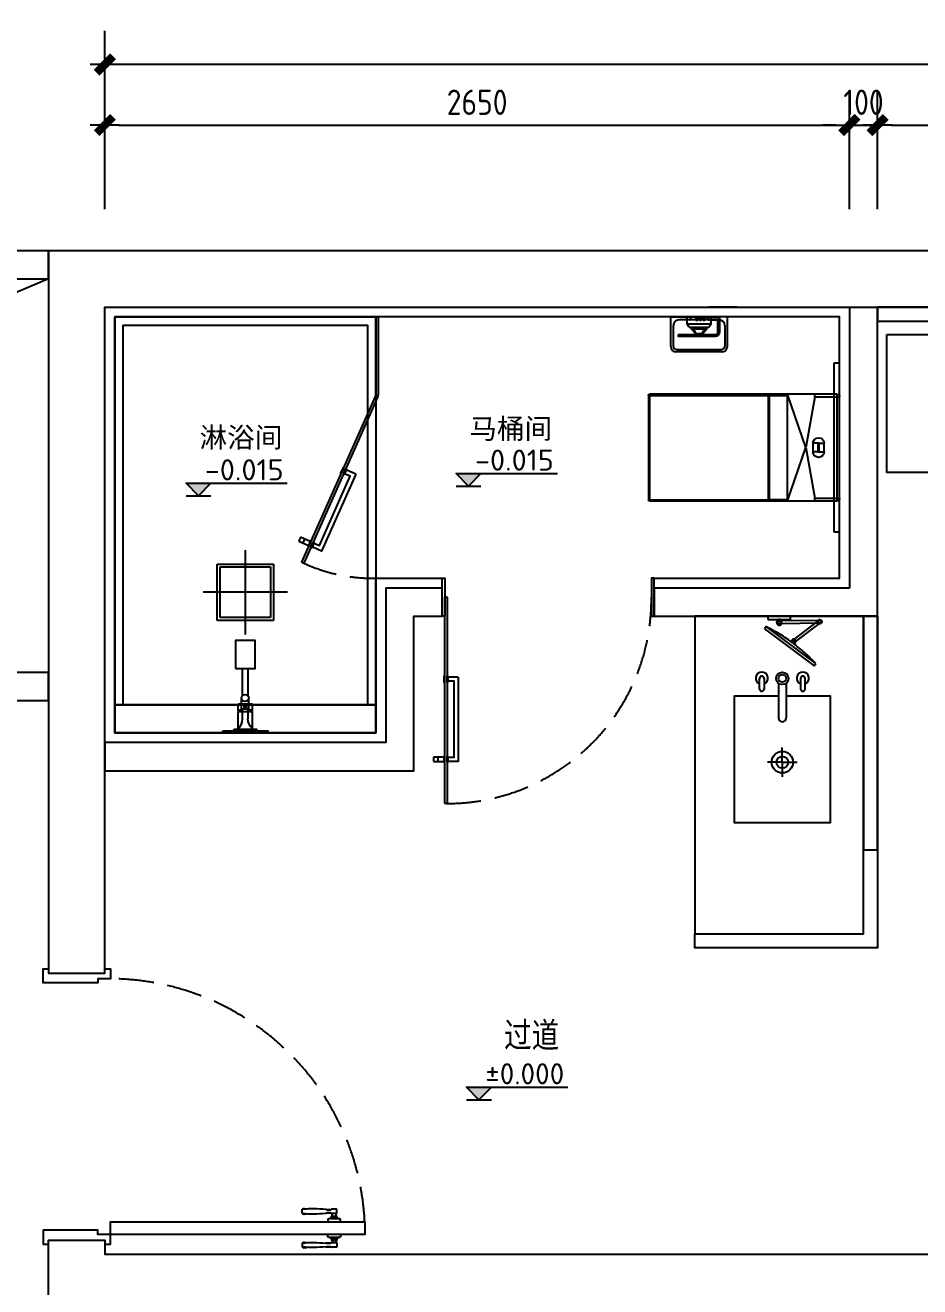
# Model space of a CAD drawing. Header units: inches. Extents: x 193953 to 255442, y -114891 to -62384.
# Drawn here: x 227837 to 231020, y -72586 to -68097 of the extents above; entities that cross this region are included whole.
import ezdxf
from ezdxf.enums import TextEntityAlignment as Align

# ---------------------------------------------------------------- set-up
doc = ezdxf.new("R2010")
doc.units = ezdxf.units.IN
doc.header["$LTSCALE"] = 500
doc.header["$MEASUREMENT"] = 0
for name, pattern in [('DASH', [0.35, 0.25, -0.1]), ('家具平面底图$0$DOM-虚线', [0.35, 0.25, -0.1]), ('家具平面底图$0$DOM-门开启线', [0.666666, 0.333333, -0.111111, 0.111111, -0.111111])]:
    doc.linetypes.add(name, pattern=pattern)
for name, color, linetype in [('0-索引文字', 50, 'Continuous'), ('F-洁具-DOM', 1, 'Continuous'), ('G-装饰造型轮廓线、电气提示线', 3, 'Continuous'), ('L-立面、剖面图、大样图-细线', 134, 'Continuous'), ('P-平面门', 2, 'Continuous')]:
    doc.layers.add(name, color=color, linetype=linetype)
doc.styles.add('DOM-romans.shx', font='dim.shx')
doc.styles.add('st', font='', dxfattribs={"width": 0.7})
doc.styles.get('st').set_extended_font_data('SimSun')
doc.dimstyles.new('DOM_DIM_1 80', dxfattribs={"dimscale": 60, "dimtxt": 1.5, "dimasz": 0.8, "dimexe": 2, "dimexo": 1.5, "dimgap": 0.6, "dimtad": 1, "dimdec": 0, "dimrnd": 5, "dimzin": 12, "dimdsep": 46, "dimtxsty": 'DOM-romans.shx', "dimblk": 'DOM_Dimension_Tick', "dimcen": 0.125, "dimclrd": 44, "dimclre": 44, "dimclrt": 50, "dimadec": 0, "dimazin": 0, "dimtfac": 1, "dimtdec": 0, "dimtix": 1, "dimtmove": 2, "dimatfit": 3, "dimldrblk": 'DOM_Leader_Arrow', "dimfxl": 0, "dimtvp": 1, "dimtolj": 1, "dimtzin": 0, "dimarcsym": 0})

# ---------------------------------------------------------------- blocks, each defined once
blk = doc.blocks.new('家具平面底图$0$A$C3001446E')
at = {"color": 8, "linetype": '家具平面底图$0$DOM-门开启线', "ltscale": 100}
for p, q in [((-500, 150), (-500, -150)), ((-350, 0), (-650, 0))]:
    blk.add_line(p, q, dxfattribs=at)
at = {"color": 250}
for p, q in [((-131.9, 9.6), (-229.4, 9.6)), ((-85.6, 12.4), (-124.2, 12.4)), ((-85.6, -13.1), (-85.6, 12.4)), ((-85.6, -9.7), (-85.6, 9)), ((-85.6, 9), (-49.5, 9)), ((-131.9, -10.4), (-229.4, -10.4)), ((-85.6, -13.1), (-124.2, -13.1)), ((0, -25), (-5.9, -25))]:
    blk.add_line(p, q, dxfattribs=at)
for p, q in [((-102.2, 25, 0), (-102.2, -25, 0)), ((-77.2, 25, 0), (-102.2, 25, 0)), ((-74.7, 20.8, 0), (-79.9, 20.8, 0)), ((-77.2, 25, 0), (-77.2, 20.8, 0)), ((-13, 25, 0), (-74.7, 25, 0)), ((-77.2, -25, 0), (-102.2, -25, 0)), ((-74.7, -20.8, 0), (-79.9, -20.8, 0)), ((-77.2, -20.8, 0), (-77.2, -25, 0)), ((-13, -25, 0), (-74.7, -25, 0))]:
    blk.add_line(p, q)
at = {"color": 8}
blk.add_line((-74.7, 25, 0), (-74.7, -25, 0), dxfattribs=at)
at = {"linetype": '家具平面底图$0$DOM-虚线', "ltscale": 100}
blk.add_lwpolyline([(-600, -100), (-600, 100), (-400, 100), (-400, -100)], close=True, dxfattribs=at)
at = {"color": 8, "linetype": '家具平面底图$0$DOM-虚线', "ltscale": 100}
blk.add_lwpolyline([(-590, -90), (-590, 90), (-410, 90), (-410, -90)], close=True, dxfattribs=at)
for points in [[(-6.5, -80), (-6.5, 80), (0, 80), (0, -80)], [(-13, -40), (-13, 40), (-6.5, 40), (-6.5, -40)]]:
    blk.add_lwpolyline(points, close=True)
at = {"color": 250}
for points in [[(-229.4, -35.4), (-229.4, 34.6), (-328.7, 34.6), (-328.7, -35.4)], [(0, -25), (-9.8, -25), (-9.8, 25), (0, 25)]]:
    blk.add_lwpolyline(points, close=True, dxfattribs=at)
for points in [[(-9.8, 25), (-14.6, 25, -0.211273), (-49.5, 9, -0.201002)], [(-9.8, -25), (-14.6, -25, 0.210081), (-49.1, -9.7), (-85.6, -9.7)]]:
    blk.add_lwpolyline(points, format="xyb", dxfattribs=at)
blk.add_circle((-124, -0.4), 12.7, dxfattribs=at)
at = {"color": 8}
blk.add_circle((-93.8, 0), 4.17, dxfattribs=at)
blk.add_arc((-43.8, 0, 0), 41.7, 143.1301, 216.8699, dxfattribs=at)
blk = doc.blocks.new('家具平面底图$0$A$C591D7FFC')
at = {"linetype": '家具平面底图$0$DOM-虚线', "ltscale": 150}
blk.add_lwpolyline([(300, -20), (-300, -20), (-300, 0), (300, 0)], close=True, dxfattribs=at)
blk = doc.blocks.new('家具平面底图$0$A$C619B377B')
at = {"linetype": 'Continuous'}
for p, q in [((-180, 0), (180, 0)), ((-190, -185.2), (-190, -10)), ((190, -10), (190, -185.2)), ((-189.5, -186.2), (-190, -185.2)), ((-189.5, -676), (-189.5, -186.1)), ((-184.5, -185.2), (184.5, -185.2)), ((189.5, -186.2), (190, -185.2)), ((189.5, -186.1), (189.5, -676)), ((189.5, -254), (-189.5, -254)), ((185.5, -680), (-185.5, -680))]:
    blk.add_line(p, q, dxfattribs=at)
at = {"color": 8, "linetype": 'Continuous'}
for p, q in [((-180, -88.3), (-180, 0)), ((180, -88.3), (180, 0)), ((190, -10), (-190, -10)), ((0, -120), (-180, -88.3)), ((-15, -55), (15, -55)), ((-15, -73), (-15, -55)), ((-15, -73), (15, -73)), ((15, -77), (-15, -77)), ((-15, -77), (-15, -95)), ((180, -88.3), (0, -120)), ((15, -73), (15, -55)), ((15, -77), (15, -95)), ((-190, -185.2), (0, -120)), ((15, -95), (-15, -95)), ((0, -120), (190, -185.2)), ((-184.5, -250), (-184.5, -185.2)), ((184.5, -185.2), (184.5, -250)), ((-185.5, -250), (185.5, -250)), ((-185.5, -680), (-185.5, -250)), ((185.5, -680), (185.5, -250)), ((-189.5, -285), (-190, -285)), ((-190, -675), (-190, -285)), ((190, -285), (189.5, -285)), ((190, -285), (190, -675)), ((-190, -675), (-189.5, -675)), ((-189.5, -676), (189.5, -676)), ((-188.7, -679.1), (-188.4, -678.8)), ((188.4, -678.8), (188.7, -679.1)), ((189.9, -675), (190, -675))]:
    blk.add_line(p, q, dxfattribs=at)
at = {"linetype": 'Continuous'}
for centre, radius, start, end in [((-180, -10), 10, 90, 180), ((-185.5, -676), 4, 180, 270), ((185.5, -676), 4, 270, 0)]:
    blk.add_arc(centre, radius, start, end, dxfattribs=at)
at = {"color": 8, "linetype": 'Continuous'}
for centre, radius, start, end in [((180, -10), 10, 0, 90), ((-15, -75), 20, 90, 270), ((-15, -75), 2, 90, 270), ((15, -75), 20, 270, 90), ((15, -75), 2, 270, 90), ((-185.5, -254), 4, 90, 180), ((185.5, -254), 4, 0, 90), ((-185, -285), 5, 155.1791, 180), ((185, -285), 5, 0, 24.7583), ((-185, -675), 5, 180, 217.3553), ((-175, -674.8), 14.5, 191.2565, 193.3174), ((-175.6, -674.9), 13.9, 193.3081, 196.9705), ((-186.9, -676.4), 3.26, 232.0237, 236.5582), ((-183.6, -663.5), 16.5, 252.0625, 255.3707), ((-183.5, -662.9), 17.1, 255.3597, 256.5632), ((183.5, -662.9), 17.1, 283.4368, 284.6403), ((183.6, -663.5), 16.5, 284.6293, 287.9375), ((186.9, -676.4), 3.26, 303.4418, 307.9763), ((175.6, -674.9), 13.9, 343.0295, 346.6919), ((185, -675), 5, 322.6233, 0), ((175, -674.8), 14.5, 346.6826, 348.7435)]:
    blk.add_arc(centre, radius, start, end, dxfattribs=at)
at = {"color": 8, "linetype": 'Continuous', "extrusion": (0, 0, -1)}
for centre, major_axis, start_param, end_param in [((-180, -90.9), (9.99, -1.89), 3.092725, 4.663521), ((180, -90.9), (9.99, 1.89), -1.521928, 0.048868)]:
    blk.add_ellipse(centre, major_axis=major_axis, ratio=0.25825, start_param=start_param, end_param=end_param, dxfattribs=at)
at = {"linetype": 'Continuous', "extrusion": (0, 0, -1)}
for centre, start_param, end_param in [((-184.5, -186.1), 3.145147, 4.712389), ((184.5, -186.1), 4.712389, 6.279631)]:
    blk.add_ellipse(centre, major_axis=(5, 0), ratio=0.176327, start_param=start_param, end_param=end_param, dxfattribs=at)
at = {"layer": 'F-洁具-DOM'}
blk.add_blockref('家具平面底图$0$A$C591D7FFC', (0, 0), dxfattribs=at)
blk = doc.blocks.new('家具平面底图$0$dfsggag')
at = {"color": 8, "linetype": '家具平面底图$0$DOM-虚线', "ltscale": 80}
for p, q in [((-27, 43.6), (-12.7, 59.3)), ((-11.1, 59.3), (-20.4, 42.7)), ((-12.7, 59.3), (12.7, 59.3)), ((11.1, 59.3), (20.4, 42.7)), ((27, 43.6), (12.7, 59.3)), ((-34.9, 36.8), (-42.9, 25.1)), ((-42.9, 25.1), (-42.9, 0)), ((-42.9, 25.1), (42.9, 25.1)), ((-42.9, 0), (42.9, 0)), ((-34.9, 36.8), (34.9, 36.8)), ((-27, 43.6), (-20.4, 42.7)), ((-27, 43.6), (-27, 36.8)), ((-20.4, 42.7), (20.4, 42.7)), ((-20.4, 42.7), (-20.4, 36.8)), ((27, 43.6), (20.4, 42.7)), ((20.4, 42.7), (20.4, 36.8)), ((27, 43.6), (27, 36.8)), ((34.9, 36.8), (42.9, 25.1)), ((42.9, 25.1), (42.9, 0))]:
    blk.add_line(p, q, dxfattribs=at)
for points in [[(-11.3, 11.2), (-4.7, 11.2), (-4.7, 5.1), (-11.3, 5.1)], [(1.2, 11.2), (7.8, 11.2), (7.8, 5.1), (1.2, 5.1)], [(13.6, 11.2), (20.2, 11.2), (20.2, 5.1), (13.6, 5.1)]]:
    blk.add_lwpolyline(points, close=True, dxfattribs=at)
blk = doc.blocks.new('家具平面底图$0$A$C08F94FB0')
at = {"linetype": 'Continuous'}
for p, q in [((-100.5, 0), (-30.5, 0)), ((-100.5, -105), (-100.5, 0)), ((-30.5, 0), (-30.5, -7)), ((100.5, 0), (30.5, 0)), ((100.5, -105), (100.5, 0)), ((-0.5, -125), (-80.5, -125)), ((80.5, -125), (-0.5, -125))]:
    blk.add_line(p, q, dxfattribs=at)
at = {"color": 8, "linetype": 'Continuous'}
for p, q in [((-30.5, 0), (30.5, 0)), ((-91.5, -105), (-91.5, -31)), ((-0.5, -11), (-71.5, -11)), ((34.5, -11), (-36.3, -11)), ((30.5, 0), (30.5, -7)), ((34.5, -11), (71.5, -11)), ((91.5, -31), (91.5, -105)), ((-80.5, -116), (-0.5, -116)), ((-0.5, -116), (80.5, -116))]:
    blk.add_line(p, q, dxfattribs=at)
at = {"color": 8}
for p, q in [((-72.1, -116), (-72.1, -125)), ((73.5, -116), (73.5, -125))]:
    blk.add_line(p, q, dxfattribs=at)
at = {"color": 8, "linetype": 'Continuous'}
for centre, radius, start, end in [((-71.5, -31), 20, 90, 180), ((34.5, -7), 4, 180, 270), ((71.5, -31), 20, 0, 90), ((-80.5, -105), 11, 180, 270), ((80.5, -105), 11, 270, 0)]:
    blk.add_arc(centre, radius, start, end, dxfattribs=at)
at = {"linetype": 'Continuous'}
for centre, radius, start, end in [((-34.5, -7), 4, 270, 0), ((-80.5, -105), 20, 180, 270), ((80.5, -105), 20, 270, 0)]:
    blk.add_arc(centre, radius, start, end, dxfattribs=at)
blk = doc.blocks.new('家具平面底图$0$A$C2B4824DF')
for p, q in [((63.5, -57), (63.5, 72.7)), ((69.2, 73), (63.8, 73)), ((69.5, -57), (69.5, 72.7)), ((0, -13.5), (0, -72.5)), ((9.5, -13), (0.5, -13)), ((10, -73), (10, -13.5)), ((0.5, -73), (9.5, -73)), ((53.5, -67), (10, -67)), ((10, -73), (53.5, -73))]:
    blk.add_line(p, q)
at = {"color": 250}
for p, q in [((69.5, 69), (63.5, 69)), ((69.5, 66.2), (63.5, 66.2)), ((69.5, 62.1), (63.5, 62.1)), ((63.8, -57), (63.8, 73)), ((63.8, 65.9), (69.2, 65.9)), ((69.2, 64.9), (63.8, 64.9)), ((69.2, -57), (69.2, 73)), ((10, -13.5), (0, -13.5)), ((0.5, -73), (0.5, -13)), ((9.5, -73), (9.5, -13)), ((10, -72.5), (0, -72.5)), ((53.5, -67.3), (10, -67.3)), ((10, -72.7), (53.5, -72.7)), ((53.5, -67.3), (53.5, -67)), ((53.5, -72.7), (53.5, -73)), ((69.5, -47.1), (63.5, -47.1)), ((69.5, -51.2), (63.5, -51.2)), ((63.8, -57), (63.5, -57)), ((69.2, -49.9), (63.8, -49.9)), ((69.2, -50.9), (63.8, -50.9)), ((69.2, -57), (69.5, -57))]:
    blk.add_line(p, q, dxfattribs=at)
for centre, radius, start, end in [((63.8, 72.7), 0.3, 90, 180), ((69.2, 72.7), 0.3, 0, 90), ((0.5, -13.5), 0.5, 90, 180), ((9.5, -13.5), 0.5, 0, 90), ((0.5, -72.5), 0.5, 180, 270), ((9.5, -72.5), 0.5, 270, 342.3099), ((53.5, -57), 16, 270, 0), ((53.5, -57), 10, 270, 0)]:
    blk.add_arc(centre, radius, start, end)
for radius in [15.7, 10.3]:
    blk.add_arc((53.5, -57), radius, 270, 0, dxfattribs=at)
for points, start_tangent, end_tangent in [([(63.5, 66.2), (63.5, 66.1), (63.6, 66), (63.7, 65.9), (63.8, 65.9)], (0, -1), (1, 0)), ([(63.5, 65.2), (63.5, 65.1), (63.6, 65), (63.7, 64.9), (63.8, 64.9)], (0, -1), (1, 0)), ([(69.2, 65.9), (69.3, 65.9), (69.4, 66), (69.5, 66.1), (69.5, 66.2)], (1, 0), (0, 1)), ([(69.5, 65.2), (69.5, 65.1), (69.4, 65), (69.3, 64.9), (69.2, 64.9)], (0, -1), (-1, 0)), ([(63.5, -50.2), (63.5, -50.1), (63.6, -50), (63.7, -49.9), (63.8, -49.9)], (0, 1), (1, 0)), ([(63.8, -50.9), (63.7, -50.9), (63.6, -51), (63.5, -51.1), (63.5, -51.2)], (-1, 0), (0, -1)), ([(69.5, -50.2), (69.5, -50.1), (69.4, -50), (69.3, -49.9), (69.2, -49.9)], (0, 1), (-1, 0)), ([(69.5, -51.2), (69.5, -51.1), (69.4, -51), (69.3, -50.9), (69.2, -50.9)], (0, 1), (-1, 0))]:
    blk.add_spline(points, degree=3, dxfattribs=dict(at, start_tangent=start_tangent, end_tangent=end_tangent))
blk = doc.blocks.new('A$Ce1599806')
at = {"layer": 'F-洁具-DOM', "xscale": -1, "rotation": 180}
blk.add_blockref('家具平面底图$0$A$C08F94FB0', (0, 0), dxfattribs=at)
at = {"layer": 'F-洁具-DOM', "rotation": 90}
blk.add_blockref('家具平面底图$0$A$C2B4824DF', (0, 0), dxfattribs=at)
at = {"layer": 'F-洁具-DOM'}
blk.add_blockref('家具平面底图$0$dfsggag', (0, 0), dxfattribs=at)
blk = doc.blocks.new('A$C358C41F5')
at = {"color": 8, "linetype": 'DASH', "ltscale": 200}
for p, q in [((-90.5, -41.6), (-84.4, -46.1)), ((-24.9, -138), (-26.8, -9.4)), ((-14.9, -137.6), (-16.8, -9.3)), ((-99.4, -53.7), (-93.4, -58.2)), ((-93, -55.2), (-27.3, -142.1)), ((-85, -49.2), (-19.5, -136))]:
    blk.add_line(p, q, dxfattribs=at)
for points in [[(-168.6, -129.9), (-37.3, 46.5), (-45.3, 52.5), (-176.6, -124)], [(-12, -40), (0, -40), (0, 40), (-12, 40)]]:
    blk.add_lwpolyline(points, close=True, dxfattribs=at)
for centre, radius in [((-22, -0.7), 5), ((-89, -52.2), 4), ((-19.7, -143.8), 7.85), ((-19.7, -143.8), 5)]:
    blk.add_circle(centre, radius, dxfattribs=at)
for centre, radius, start, end in [((-579.8, 312.6), 604.1, 312.896, 333.7833), ((-22, -0.7), 10, 300.8723, 240.8723), ((-21.8, -13.6), 6.6, 41.6275, 140.117), ((-89, -52.2), 5, 37.0519, 217.0519), ((-88.9, -52.1), 7.5, 233.3397, 53.3397)]:
    blk.add_arc(centre, radius, start, end, dxfattribs=at)
blk = doc.blocks.new('A$C9fdc28cc')
at = {"layer": 'F-洁具-DOM'}
blk.add_blockref('A$C358C41F5', (0, 0), dxfattribs=at)
blk = doc.blocks.new('ftfhtg')
at = {"layer": 'L-立面、剖面图、大样图-细线', "color": 8}
for p, q in [((-1050024.2, -439780.5), (-1050024.2, -439789.8)), ((-1049974.2, -439789.8), (-1049974.2, -439780.5)), ((-1050021.4, -439792.6), (-1050015.3, -439792.6)), ((-1050015.3, -439792.6), (-1049983.1, -439792.6)), ((-1050013.1, -439795.3), (-1050013.1, -439794.8)), ((-1049986.7, -439796.7), (-1050011.7, -439796.7)), ((-1050010.3, -439796.7), (-1050010.3, -439803.4)), ((-1050010.3, -439813.7), (-1049988.1, -439813.7)), ((-1050010.3, -439813.7), (-1050010.3, -439830.5)), ((-1050010.3, -439830.5), (-1049988.1, -439830.5)), ((-1049988.4, -439803.6), (-1050010, -439803.6)), ((-1049988.1, -439796.7), (-1049988.1, -439803.4)), ((-1049985.3, -439794.8), (-1049985.3, -439795.3)), ((-1049983.1, -439792.6), (-1049977, -439792.6)), ((-1049872.3, -439813.7), (-1049872.3, -439830.5)), ((-1049872.3, -439813.7), (-1049872.3, -439830.5))]:
    blk.add_line(p, q, dxfattribs=at)
for points in [[(-1050009.7, -439803.6, -0.311671), (-1050006.9, -439806), (-1050006.9, -439813.7)], [(-1049988.3, -439803.6, 0.34884), (-1049991.5, -439806), (-1049991.5, -439813.7)], [(-1049875.3, -439813.6, 0.28759), (-1049880.9, -439811.1, -0.060586), (-1049890.3, -439812.1, 0.212877), (-1049891.2, -439812.9)], [(-1049875.3, -439830.7, -0.28759), (-1049880.9, -439833.2, 0.060586), (-1049890.3, -439832.2, -0.212877), (-1049891.2, -439831.3)]]:
    blk.add_lwpolyline(points, format="xyb", dxfattribs=at)
for centre, radius, start, end in [((-1050021.4, -439789.8), 2.78, 180, 270), ((-1049977, -439789.8), 2.78, 270, 0), ((-1050015.3, -439794.8), 2.22, 0, 90), ((-1050011.7, -439795.3), 1.39, 180, 270), ((-1050010, -439803.4), 0.278, 180, 270), ((-1049988.4, -439803.4), 0.278, 270, 0), ((-1049976.5, -439792), 24.6, 241.9616, 293.8225), ((-1049938.9, -440716.4), 903.9, 93.1128, 93.1201), ((-1049976.5, -439852.2), 24.6, 66.1775, 118.0384), ((-1049974.8, -439740), 74.9, 259.8433, 276.2556), ((-1049974.8, -439904.2), 74.9, 83.7444, 100.1567), ((-1049986.7, -439795.3), 1.39, 270, 0), ((-1049983.1, -439794.8), 2.22, 90, 180), ((-1049913.7, -440502.8), 690.3, 86.5611, 94.3932), ((-1049913.7, -439141.4), 690.3, 265.6068, 273.4389)]:
    blk.add_arc(centre, radius, start, end, dxfattribs=at)
blk = doc.blocks.new('A$Cf4202bee')
at = {"layer": 'G-装饰造型轮廓线、电气提示线', "color": 1, "ltscale": 20}
for points in [[(-15, -200), (-15, -220), (20, -220), (20, -175), (35, -175), (35, 20), (-15, 20), (-15, 0), (0, 0), (0, -200)], [(965, -200), (965, -220), (930, -220), (930, -175), (915, -175), (915, 20), (965, 20), (965, 0), (950, 0), (950, -200)]]:
    blk.add_lwpolyline(points, close=True, dxfattribs=at)
at = {"layer": 'P-平面门', "color": 1, "ltscale": 3}
blk.add_lwpolyline([(65, -1125), (20, -1125), (20, -220), (65, -220)], close=True, dxfattribs=at)
at = {"layer": 'P-平面门', "color": 8, "linetype": 'DASH'}
blk.add_arc((17.9, -214.1), 912.1, 272.9592, 359.63, dxfattribs=at)
at = {"layer": 'P-平面门', "extrusion": (0, 0, -1), "yscale": 0.9000000000232831}
for p, xscale, zscale, rotation in [((-395822.5, 943983.1), 0.9000000000232831, -0.9000000000014552, 90), ((395737.5, 943983.1), -0.9000000000232831, -0.9000000000232831, 270)]:
    blk.add_blockref('ftfhtg', p, dxfattribs=dict(at, xscale=xscale, zscale=zscale, rotation=rotation))
blk = doc.blocks.new('DOM_Dimension_Tick')
at = {"color": 0, "linetype": 'ByBlock'}
for p, q in [((-1.091, 0), (0, 0)), ((0, 0), (1.091, 0))]:
    blk.add_line(p, q, dxfattribs=at)
at = {"color": 0, "linetype": 'Continuous', "const_width": 0.608}
blk.add_lwpolyline([(-0.61, -0.61), (0.61, 0.61)], dxfattribs=at)
blk = doc.blocks.new('*D417')
at = {"color": 44, "lineweight": -2, "transparency": 16777216}
for p, q in [((228119.9, -72810), (228119.9, -73230)), ((229219.9, -72810), (229219.9, -73230)), ((228167.9, -73110), (229171.9, -73110))]:
    blk.add_line(p, q, dxfattribs=at)
at = {"layer": 'Defpoints', "color": 0, "transparency": 16777216}
for p in [(229219.9, -70750.1), (228119.9, -72470.1), (229219.9, -73110)]:
    blk.add_point(p, dxfattribs=at)
at = {"color": 44, "lineweight": -2, "transparency": 16777216, "xscale": 48, "yscale": 48, "zscale": 48, "rotation": 180}
blk.add_blockref('DOM_Dimension_Tick', (228119.9, -73110), dxfattribs=at)
at = {"color": 44, "lineweight": -2, "transparency": 16777216, "xscale": 48, "yscale": 48, "zscale": 48}
blk.add_blockref('DOM_Dimension_Tick', (229219.9, -73110), dxfattribs=at)
at = {"color": 50, "transparency": 16777216, "insert": (228669.9, -73029), "char_height": 90, "attachment_point": 5, "style": 'DOM-romans.shx'}
blk.add_mtext('\\A1;1100', dxfattribs=at)
blk = doc.blocks.new('DOM_Leader_Arrow')
at = {"color": 0, "linetype": 'ByBlock'}
blk.add_line((0, 0), (-1.5, 0), dxfattribs=at)
for points in [[(-1.288, 1.003), (-0.895, 1.278), (-0.36, 0), (0, 0)], [(-1.288, -1.003), (-0.895, -1.278), (-0.36, 0), (0, 0)]]:
    blk.add_solid(points, dxfattribs=at)
blk = doc.blocks.new('*D418')
at = {"color": 44, "lineweight": -2, "transparency": 16777216}
for p, q in [((229219.9, -72810), (229219.9, -73230)), ((230869.9, -72810), (230869.9, -73230)), ((229267.9, -73110), (230821.9, -73110))]:
    blk.add_line(p, q, dxfattribs=at)
at = {"layer": 'Defpoints', "color": 0, "transparency": 16777216}
for p in [(230869.9, -70200.1), (229219.9, -70750.1), (230869.9, -73110)]:
    blk.add_point(p, dxfattribs=at)
at = {"color": 44, "lineweight": -2, "transparency": 16777216, "xscale": 48, "yscale": 48, "zscale": 48, "rotation": 180}
blk.add_blockref('DOM_Dimension_Tick', (229219.9, -73110), dxfattribs=at)
at = {"color": 44, "lineweight": -2, "transparency": 16777216, "xscale": 48, "yscale": 48, "zscale": 48}
blk.add_blockref('DOM_Dimension_Tick', (230869.9, -73110), dxfattribs=at)
at = {"color": 50, "transparency": 16777216, "insert": (230044.9, -73029), "char_height": 90, "attachment_point": 5, "style": 'DOM-romans.shx'}
blk.add_mtext('\\A1;1650', dxfattribs=at)
blk = doc.blocks.new('*D419')
at = {"color": 44, "lineweight": -2, "transparency": 16777216}
for p, q in [((230869.9, -72810), (230869.9, -73230)), ((235569.9, -72810), (235569.9, -73230)), ((230917.9, -73110), (235521.9, -73110))]:
    blk.add_line(p, q, dxfattribs=at)
at = {"layer": 'Defpoints', "color": 0, "transparency": 16777216}
for p in [(230869.9, -70200.1), (235569.9, -72470.1), (235569.9, -73110)]:
    blk.add_point(p, dxfattribs=at)
at = {"color": 44, "lineweight": -2, "transparency": 16777216, "xscale": 48, "yscale": 48, "zscale": 48, "rotation": 180}
blk.add_blockref('DOM_Dimension_Tick', (230869.9, -73110), dxfattribs=at)
at = {"color": 44, "lineweight": -2, "transparency": 16777216, "xscale": 48, "yscale": 48, "zscale": 48}
blk.add_blockref('DOM_Dimension_Tick', (235569.9, -73110), dxfattribs=at)
at = {"color": 50, "transparency": 16777216, "insert": (233219.9, -73029), "char_height": 90, "attachment_point": 5, "style": 'DOM-romans.shx'}
blk.add_mtext('\\A1;4700', dxfattribs=at)
blk = doc.blocks.new('*D421')
at = {"color": 44, "lineweight": -2, "transparency": 16777216}
for p, q in [((226873, -72372.1), (226873, -72324.1)), ((227173, -72420.1), (226753, -72420.1)), ((226873, -72470.1), (226873, -72420.1)), ((227173, -72470.1), (226753, -72470.1)), ((226873, -72518.1), (226873, -72566.1))]:
    blk.add_line(p, q, dxfattribs=at)
at = {"layer": 'Defpoints', "color": 0, "transparency": 16777216}
for p in [(226873, -72420.1), (228078, -72420.1), (228119.9, -72470.1)]:
    blk.add_point(p, dxfattribs=at)
at = {"color": 44, "lineweight": -2, "transparency": 16777216, "xscale": 48, "yscale": 48, "zscale": 48}
for p, rotation in [((226873, -72420.1), 270), ((226873, -72470.1), 90)]:
    blk.add_blockref('DOM_Dimension_Tick', p, dxfattribs=dict(at, rotation=rotation))
at = {"color": 50, "transparency": 16777216, "insert": (226792, -72445.1), "char_height": 90, "attachment_point": 5, "rotation": 90, "style": 'DOM-romans.shx'}
blk.add_mtext('\\A1;50', dxfattribs=at)
blk = doc.blocks.new('*D422')
at = {"color": 44, "lineweight": -2, "transparency": 16777216}
for p, q in [((227173, -71485), (226753, -71485)), ((226873, -72372.1), (226873, -71533)), ((227173, -72420.1), (226753, -72420.1))]:
    blk.add_line(p, q, dxfattribs=at)
at = {"layer": 'Defpoints', "color": 0, "transparency": 16777216}
for p in [(226873, -71485), (228012, -71485), (228078, -72420.1)]:
    blk.add_point(p, dxfattribs=at)
at = {"color": 44, "lineweight": -2, "transparency": 16777216, "xscale": 48, "yscale": 48, "zscale": 48}
for p, rotation in [((226873, -71485), 90), ((226873, -72420.1), 270)]:
    blk.add_blockref('DOM_Dimension_Tick', p, dxfattribs=dict(at, rotation=rotation))
at = {"color": 50, "transparency": 16777216, "insert": (226792, -71952.6), "char_height": 90, "attachment_point": 5, "rotation": 90, "style": 'DOM-romans.shx'}
blk.add_mtext('\\A1;935', dxfattribs=at)
blk = doc.blocks.new('*D423')
at = {"color": 44, "lineweight": -2, "transparency": 16777216}
for p, q in [((227173, -70750.1), (226753, -70750.1)), ((226873, -71437), (226873, -70798.1)), ((227173, -71485), (226753, -71485))]:
    blk.add_line(p, q, dxfattribs=at)
at = {"layer": 'Defpoints', "color": 0, "transparency": 16777216}
for p in [(226873, -70750.1), (228119.9, -70750.1), (228012, -71485)]:
    blk.add_point(p, dxfattribs=at)
at = {"color": 44, "lineweight": -2, "transparency": 16777216, "xscale": 48, "yscale": 48, "zscale": 48}
for p, rotation in [((226873, -70750.1), 90), ((226873, -71485), 270)]:
    blk.add_blockref('DOM_Dimension_Tick', p, dxfattribs=dict(at, rotation=rotation))
at = {"color": 50, "transparency": 16777216, "insert": (226792, -71117.6), "char_height": 90, "attachment_point": 5, "rotation": 90, "style": 'DOM-romans.shx'}
blk.add_mtext('\\A1;735', dxfattribs=at)
blk = doc.blocks.new('*D424')
at = {"color": 44, "lineweight": -2, "transparency": 16777216}
for p, q in [((227173, -70200.1), (226753, -70200.1)), ((226873, -70702.1), (226873, -70248.1)), ((227173, -70750.1), (226753, -70750.1))]:
    blk.add_line(p, q, dxfattribs=at)
at = {"layer": 'Defpoints', "color": 0, "transparency": 16777216}
for p in [(226873, -70200.1), (229219.9, -70200.1), (228119.9, -70750.1)]:
    blk.add_point(p, dxfattribs=at)
at = {"color": 44, "lineweight": -2, "transparency": 16777216, "xscale": 48, "yscale": 48, "zscale": 48}
for p, rotation in [((226873, -70200.1), 90), ((226873, -70750.1), 270)]:
    blk.add_blockref('DOM_Dimension_Tick', p, dxfattribs=dict(at, rotation=rotation))
at = {"color": 50, "transparency": 16777216, "insert": (226792, -70475.1), "char_height": 90, "attachment_point": 5, "rotation": 90, "style": 'DOM-romans.shx'}
blk.add_mtext('\\A1;550', dxfattribs=at)
blk = doc.blocks.new('*D425')
at = {"color": 44, "lineweight": -2, "transparency": 16777216}
for p, q in [((227173, -69100.1), (226753, -69100.1)), ((226873, -70152.1), (226873, -69148.1)), ((227173, -70200.1), (226753, -70200.1))]:
    blk.add_line(p, q, dxfattribs=at)
at = {"layer": 'Defpoints', "color": 0, "transparency": 16777216}
for p in [(226873, -69100.1), (228119.9, -69100.1), (229219.9, -70200.1)]:
    blk.add_point(p, dxfattribs=at)
at = {"color": 44, "lineweight": -2, "transparency": 16777216, "xscale": 48, "yscale": 48, "zscale": 48}
for p, rotation in [((226873, -69100.1), 90), ((226873, -70200.1), 270)]:
    blk.add_blockref('DOM_Dimension_Tick', p, dxfattribs=dict(at, rotation=rotation))
at = {"color": 50, "transparency": 16777216, "insert": (226792, -69650.1), "char_height": 90, "attachment_point": 5, "rotation": 90, "style": 'DOM-romans.shx'}
blk.add_mtext('\\A1;1100', dxfattribs=at)
blk = doc.blocks.new('*D427')
at = {"color": 44, "lineweight": -2, "transparency": 16777216}
for p, q in [((228119.9, -68752.5), (228119.9, -68332.5)), ((230769.9, -68752.5), (230769.9, -68332.5)), ((228167.9, -68452.5), (230721.9, -68452.5))]:
    blk.add_line(p, q, dxfattribs=at)
at = {"layer": 'Defpoints', "color": 0, "transparency": 16777216}
for p in [(230769.9, -68452.5), (228119.9, -69100.1), (230769.9, -69100.1)]:
    blk.add_point(p, dxfattribs=at)
at = {"color": 44, "lineweight": -2, "transparency": 16777216, "xscale": 48, "yscale": 48, "zscale": 48, "rotation": 180}
blk.add_blockref('DOM_Dimension_Tick', (228119.9, -68452.5), dxfattribs=at)
at = {"color": 44, "lineweight": -2, "transparency": 16777216, "xscale": 48, "yscale": 48, "zscale": 48}
blk.add_blockref('DOM_Dimension_Tick', (230769.9, -68452.5), dxfattribs=at)
at = {"color": 50, "transparency": 16777216, "insert": (229444.9, -68371.5), "char_height": 90, "attachment_point": 5, "style": 'DOM-romans.shx'}
blk.add_mtext('\\A1;2650', dxfattribs=at)
blk = doc.blocks.new('*D428')
at = {"color": 44, "lineweight": -2, "transparency": 16777216}
for p, q in [((230769.9, -68752.5), (230769.9, -68332.5)), ((230869.9, -68752.5), (230869.9, -68332.5)), ((230721.9, -68452.5), (230673.9, -68452.5)), ((230769.9, -68452.5), (230869.9, -68452.5)), ((230917.9, -68452.5), (230965.9, -68452.5))]:
    blk.add_line(p, q, dxfattribs=at)
at = {"layer": 'Defpoints', "color": 0, "transparency": 16777216}
for p in [(230869.9, -68452.5), (230769.9, -69100.1), (230869.9, -69100.1)]:
    blk.add_point(p, dxfattribs=at)
at = {"color": 44, "lineweight": -2, "transparency": 16777216, "xscale": 48, "yscale": 48, "zscale": 48}
blk.add_blockref('DOM_Dimension_Tick', (230769.9, -68452.5), dxfattribs=at)
at = {"color": 44, "lineweight": -2, "transparency": 16777216, "xscale": 48, "yscale": 48, "zscale": 48, "rotation": 180}
blk.add_blockref('DOM_Dimension_Tick', (230869.9, -68452.5), dxfattribs=at)
at = {"color": 50, "transparency": 16777216, "insert": (230819.9, -68371.5), "char_height": 90, "attachment_point": 5, "style": 'DOM-romans.shx'}
blk.add_mtext('\\A1;100', dxfattribs=at)
blk = doc.blocks.new('*D429')
at = {"color": 44, "lineweight": -2, "transparency": 16777216}
for p, q in [((230869.9, -68752.5), (230869.9, -68332.5)), ((235569.9, -68752.5), (235569.9, -68332.5)), ((230917.9, -68452.5), (235521.9, -68452.5))]:
    blk.add_line(p, q, dxfattribs=at)
at = {"layer": 'Defpoints', "color": 0, "transparency": 16777216}
for p in [(235569.9, -68452.5), (230869.9, -69100.1), (235569.9, -69100.1)]:
    blk.add_point(p, dxfattribs=at)
at = {"color": 44, "lineweight": -2, "transparency": 16777216, "xscale": 48, "yscale": 48, "zscale": 48, "rotation": 180}
blk.add_blockref('DOM_Dimension_Tick', (230869.9, -68452.5), dxfattribs=at)
at = {"color": 44, "lineweight": -2, "transparency": 16777216, "xscale": 48, "yscale": 48, "zscale": 48}
blk.add_blockref('DOM_Dimension_Tick', (235569.9, -68452.5), dxfattribs=at)
at = {"color": 50, "transparency": 16777216, "insert": (233219.9, -68371.5), "char_height": 90, "attachment_point": 5, "style": 'DOM-romans.shx'}
blk.add_mtext('\\A1;4700', dxfattribs=at)
blk = doc.blocks.new('*D430')
at = {"color": 44, "lineweight": -2, "transparency": 16777216}
for p, q in [((228119.9, -68537.5), (228119.9, -68117.5)), ((235569.9, -68537.5), (235569.9, -68117.5)), ((235521.9, -68237.5), (228167.9, -68237.5))]:
    blk.add_line(p, q, dxfattribs=at)
at = {"layer": 'Defpoints', "color": 0, "transparency": 16777216}
for p in [(228119.9, -68237.5), (228119.9, -68696), (235569.9, -68696)]:
    blk.add_point(p, dxfattribs=at)
at = {"color": 44, "lineweight": -2, "transparency": 16777216, "xscale": 48, "yscale": 48, "zscale": 48, "rotation": 180}
blk.add_blockref('DOM_Dimension_Tick', (228119.9, -68237.5), dxfattribs=at)
at = {"color": 44, "lineweight": -2, "transparency": 16777216, "xscale": 48, "yscale": 48, "zscale": 48}
blk.add_blockref('DOM_Dimension_Tick', (235569.9, -68237.5), dxfattribs=at)
at = {"color": 50, "transparency": 16777216, "insert": (231844.9, -68156.5), "char_height": 90, "attachment_point": 5, "style": 'DOM-romans.shx'}
blk.add_mtext('\\A1;7450', dxfattribs=at)
blk = doc.blocks.new('DOM-平面标高符号')
blk.add_hatch(color=256).paths.add_polyline_path([(1.47, 1.5), (0, 0), (-1.47, 1.5)])
at = {"color": 150}
for p, q in [((-1.47, 1.5), (10.53, 1.5)), ((-1.47, 0), (1.47, 0))]:
    blk.add_line(p, q, dxfattribs=at)
blk.add_lwpolyline([(1.47, 1.5), (0, 0), (-1.47, 1.5)], close=True, dxfattribs=at)
at = {"style": 'DOM-romans.shx', "width": 0.444477}
blk.add_attdef('ELEV', text='', height=2.5, dxfattribs=at).set_placement((0.75, 1.82), (10.11, 1.82), align=Align.FIT)

msp = doc.modelspace()

# ---------------------------------------------------------------- linework, layer by layer
at = {"color": 4}
for p, q in [((230369.9, -69100.1), (230269.9, -69100.1)), ((230769.9, -69100.1), (230769.9, -70100.1)), ((230869.9, -70200.1), (230869.9, -69100.1)), ((230074.9, -70100.1), (230074.9, -70200.1)), ((230769.9, -70100.1), (230074.9, -70100.1)), ((230074.9, -70200.1), (230869.9, -70200.1))]:
    msp.add_line(p, q, dxfattribs=at)
at = {"color": 8}
for p, q in [((228816.7, -69919.5), (228810.6, -69933.2)), ((228810.6, -69933.2), (228844.4, -69948.2)), ((228850.5, -69934.5), (228816.7, -69919.5)), ((228830.4, -69925.6), (228824.3, -69939.3)), ((230531, -70719.6), (230531, -70667.1)), ((229326.9, -70701.9), (229289.9, -70701.9)), ((229289.9, -70701.9), (229289.9, -70716.9)), ((229289.9, -70716.9), (229326.9, -70716.9)), ((229304.9, -70701.9), (229304.9, -70716.9)), ((230531, -70719.6), (230478.4, -70719.6)), ((230531, -70719.6), (230531, -70772.1)), ((230531, -70719.6), (230583.5, -70719.6))]:
    msp.add_line(p, q, dxfattribs=at)
at = {"color": 2}
for p, q in [((230449.8, -70459.4), (230449.8, -70421.3)), ((230465.9, -70421.3), (230465.9, -70459.4)), ((230596, -70421.3), (230596, -70459.4)), ((230612.1, -70459.4), (230612.1, -70421.3))]:
    msp.add_line(p, q, dxfattribs=at)
at = {"color": 2, "ltscale": 0.5}
for p, q in [((230517.1, -70438.2), (230517.1, -70561.8)), ((230545.1, -70438), (230545.1, -70561.8))]:
    msp.add_line(p, q, dxfattribs=at)
at = {"color": 4}
for points in [[(227919.9, -68900.1), (227319.9, -68900.1), (227319.9, -70500.1), (227919.9, -70500.1), (227919.9, -70400.1), (227419.9, -70400.1), (227419.9, -69000.1), (227919.9, -69000.1)], [(235719.9, -68900.1), (227919.9, -68900.1), (227919.9, -70420.1), (227919.9, -71470.1), (228119.9, -71470.1), (228119.9, -69100.1), (235719.9, -69100.1)], [(228119.9, -70750.1), (229219.9, -70750.1), (229219.9, -70200.1), (229319.9, -70200.1), (229319.9, -70100.1), (229119.9, -70100.1), (229119.9, -70650.1), (228119.9, -70650.1)], [(228119.9, -72420.1), (228119.9, -72470.1), (235719.9, -72470.1), (235719.9, -72670.1), (228119.9, -72670.1), (227919.9, -72670.1), (227919.9, -72420.1)]]:
    msp.add_lwpolyline(points, close=True, dxfattribs=at)
at = {"color": 8}
for points in [[(227919.9, -69000.1), (227521, -69167.9), (227419.9, -70400.1)], [(229013, -69694.9), (228891, -69969), (228857.2, -69953.9)], [(228863.3, -69940.2), (228883.4, -69949.2), (228993.2, -69702.5), (228973.1, -69693.5)], [(228966.4, -69674.1), (228959, -69690.6), (228961.8, -69691.8), (228963, -69689.1)], [(228963, -69689.1), (228969.1, -69675.4), (228970.3, -69672.6), (228967.6, -69671.4), (228966.4, -69674.1)], [(228979.1, -69679.8), (228971.8, -69696.3), (228969.1, -69695.1), (228970.3, -69692.3)], [(228970.3, -69692.3), (228976.4, -69678.6), (228977.6, -69675.9), (228980.4, -69677.1), (228979.1, -69679.8)], [(229013, -69694.9), (228979.1, -69679.8)], [(228847.2, -69949.5), (228853.3, -69935.8), (228854.5, -69933), (228851.8, -69931.8), (228850.5, -69934.5)], [(228850.5, -69934.5), (228843.2, -69951), (228846, -69952.2), (228847.2, -69949.5)], [(228863.3, -69940.2), (228856, -69956.7), (228853.3, -69955.5), (228854.5, -69952.7)], [(228854.5, -69952.7), (228860.6, -69939), (228861.8, -69936.3), (228864.5, -69937.5), (228863.3, -69940.2)], [(229329.9, -70431.9), (229329.9, -70416.9), (229329.9, -70413.9), (229326.9, -70413.9), (229326.9, -70416.9)], [(229326.9, -70416.9), (229326.9, -70434.9), (229329.9, -70434.9), (229329.9, -70431.9)], [(229337.9, -70431.9), (229337.9, -70416.9), (229337.9, -70413.9), (229340.9, -70413.9), (229340.9, -70416.9)], [(229340.9, -70416.9), (229340.9, -70434.9), (229337.9, -70434.9), (229337.9, -70431.9)], [(229377.9, -70416.9), (229377.9, -70716.9), (229340.9, -70716.9)], [(229377.9, -70416.9), (229340.9, -70416.9)], [(229340.9, -70701.9), (229362.9, -70701.9), (229362.9, -70431.9), (229340.9, -70431.9)], [(229329.9, -70716.9), (229329.9, -70701.9), (229329.9, -70698.9), (229326.9, -70698.9), (229326.9, -70701.9)], [(229326.9, -70701.9), (229326.9, -70719.9), (229329.9, -70719.9), (229329.9, -70716.9)], [(229337.9, -70716.9), (229337.9, -70701.9), (229337.9, -70698.9), (229340.9, -70698.9), (229340.9, -70701.9)], [(229340.9, -70701.9), (229340.9, -70719.9), (229337.9, -70719.9), (229337.9, -70716.9)]]:
    msp.add_lwpolyline(points, dxfattribs=at)
at = {"color": 2}
for points in [[(230869.9, -69150.1), (235569.9, -69150.1), (235569.9, -69100.1), (230869.9, -69100.1)], [(230903.5, -69198.4), (231443.5, -69198.4), (231443.5, -69689.4), (230903.5, -69689.4)], [(230869.9, -70200.1), (230869.9, -71380.1), (230219.9, -71380.1), (230219.9, -71330.1), (230819.9, -71330.1), (230819.9, -70200.1)], [(230219.9, -71330.1), (230819.9, -71330.1), (230819.9, -70200.1), (230219.9, -70200.1)], [(230819.9, -71031.9), (230869.9, -71031.9), (230869.9, -70200.1), (230819.9, -70200.1)]]:
    msp.add_lwpolyline(points, close=True, dxfattribs=at)
at = {"color": 3}
msp.add_lwpolyline([(230074.9, -70065.1), (230734.9, -70065.1), (230734.9, -69135.1), (228154.9, -69135.1), (228154.9, -70615.1), (229084.9, -70615.1), (229084.9, -70065.1), (229319.9, -70065.1)], dxfattribs=at)
at = {"color": 8}
for points in [[(229084.9, -70515.1), (228154.9, -70515.1), (228154.9, -69135.1), (229084.9, -69135.1)], [(229054.9, -70515.1), (228184.9, -70515.1), (228184.9, -69165.1), (229054.9, -69165.1)], [(228154.9, -70615.1), (228154.9, -70515.1), (229084.9, -70515.1), (229084.9, -70615.1)]]:
    msp.add_lwpolyline(points, close=True, dxfattribs=at)
at = {"color": 1}
for points in [[(229084.9, -69135.1), (229092.9, -69135.1), (229092.9, -69414.1), (229091.9, -69415.2), (229085.9, -69415.2), (229084.9, -69414.2)], [(229091.4, -69417.6), (229091.9, -69418.9), (228828.6, -70011), (228827.2, -70011.5), (228821.8, -70009), (228821.3, -70007.7), (229084.6, -69415.6), (229085.9, -69415.2)], [(229336.9, -70131.7), (229337.9, -70132.7), (229337.9, -70865.7), (229336.9, -70866.7), (229330.9, -70866.6), (229329.9, -70865.6), (229329.9, -70132.6), (229330.9, -70131.6)]]:
    msp.add_lwpolyline(points, close=True, dxfattribs=at)
at = {"color": 3}
for points in [[(229319.9, -70065.1), (229329.9, -70065.1), (229329.9, -70200.1), (229319.9, -70200.1)], [(230074.9, -70065.1), (230064.9, -70065.1), (230064.9, -70200.1), (230074.9, -70200.1)]]:
    msp.add_lwpolyline(points, close=True, dxfattribs=at)
at = {"color": 2}
msp.add_lwpolyline([(230545.1, -70484.1), (230701.2, -70484.1), (230701.2, -70935.9), (230360.8, -70935.9), (230360.8, -70484.1), (230517.1, -70484.1)], dxfattribs=at)
for radius in [21.9, 14]:
    msp.add_circle((230531, -70421.3), radius, dxfattribs=at)
at = {"color": 8}
for radius in [38.3, 21.2]:
    msp.add_circle((230531, -70719.6), radius, dxfattribs=at)
at = {"color": 2}
for centre, radius, start, end in [((230457.9, -70421.3), 21.9, 291.6329, 248.3671), ((230457.9, -70421.3), 8.06, 0, 180), ((230604, -70421.3), 21.9, 291.6329, 248.3671), ((230604, -70421.3), 8.06, 0, 180), ((230457.9, -70459.4), 8.06, 180, 0), ((230604, -70459.4), 8.06, 180, 0)]:
    msp.add_arc(centre, radius, start, end, dxfattribs=at)
at = {"color": 2, "ltscale": 0.5}
msp.add_arc((230531.1, -70561.8), 14, 180, 0, dxfattribs=at)
at = {"layer": 'P-平面门', "color": 8, "linetype": 'DASH'}
for centre, radius, start, end in [((229074.6, -69468.7), 596.5, 245.2098, 270.9889), ((229338.5, -70140.2), 726.5, 269.6376, 0.5971)]:
    msp.add_arc(centre, radius, start, end, dxfattribs=at)

# ---------------------------------------------------------------- block references
at = {"color": 8, "xscale": -1, "rotation": 180}
msp.add_blockref('A$Ce1599806', (230234.9, -69135.1), dxfattribs=at)
at = {"color": 6, "rotation": 89.99999999999999}
for name, p in [('A$C9fdc28cc', (230519.9, -70200.1)), ('A$Cf4202bee', (227919.9, -72420.1))]:
    msp.add_blockref(name, p, dxfattribs=at)
at = {"layer": '0-索引文字'}
ref = msp.add_blockref('DOM-平面标高符号', (229414.5, -69737), dxfattribs=dict(at, xscale=30, yscale=30, zscale=30))
ref.add_attrib('ELEV', '-0.015', dxfattribs={"layer": '0', "height": 75, "style": 'DOM-romans.shx', "width": 0.802779}).set_placement((229437, -69682.3), (229718, -69682.3), align=Align.FIT)
ref = msp.add_blockref('DOM-平面标高符号', (228452.9, -69771.5), dxfattribs=dict(at, xscale=30, yscale=30, zscale=30))
ref.add_attrib('ELEV', '-0.015', dxfattribs={"layer": '0', "height": 75, "style": 'DOM-romans.shx', "width": 0.802779}).set_placement((228475.4, -69716.8), (228756.4, -69716.8), align=Align.FIT)
ref = msp.add_blockref('DOM-平面标高符号', (229451.4, -71920.5), dxfattribs=dict(at, xscale=30, yscale=30, zscale=30))
ref.add_attrib('ELEV', '%%P0.000', dxfattribs={"layer": '0', "height": 75, "style": 'DOM-romans.shx', "width": 0.715203}).set_placement((229473.8, -71865.8), (229754.8, -71865.8), align=Align.FIT)
at = {"layer": 'F-洁具-DOM', "color": 6, "xscale": -1, "rotation": 270}
msp.add_blockref('家具平面底图$0$A$C619B377B', (230734.9, -69600.1), dxfattribs=at)
at = {"layer": 'F-洁具-DOM', "rotation": 270}
msp.add_blockref('家具平面底图$0$A$C3001446E', (228619.9, -70615.1), dxfattribs=at)

# ---------------------------------------------------------------- texts
at = {"color": 50, "char_height": 72, "attachment_point": 5, "style": 'DOM-romans.shx'}
for s, insert in [('\\A1;{\\fSimSun|b0|i0|c134|p2;淋浴间}', (228604.4, -69568)), ('\\A1;{\\fSimSun|b0|i0|c134|p2;马桶间}', (229564.6, -69536.6))]:
    msp.add_mtext(s, dxfattribs=dict(at, insert=insert))
at = {"layer": '0-索引文字', "style": 'st', "width": 0.8}
msp.add_attdef('过道', text='', height=90, dxfattribs=at).set_placement((229638.8, -71690.4), align=Align.MIDDLE_CENTER)

# ---------------------------------------------------------------- dimensions: what is measured, and where the dimension line sits
at = {"color": 6}
for base, p1, p2, picture, middle in [((228119.9, -68237.5), (235569.9, -68696), (228119.9, -68696), '*D430', (231844.9, -68156.5)), ((230769.9, -68452.5), (228119.9, -69100.1), (230769.9, -69100.1), '*D427', (229444.9, -68371.5)), ((230869.9, -68452.5), (230769.9, -69100.1), (230869.9, -69100.1), '*D428', (230819.9, -68371.5)), ((235569.9, -68452.5), (230869.9, -69100.1), (235569.9, -69100.1), '*D429', (233219.9, -68371.5)), ((230869.9, -73110), (229219.9, -70750.1), (230869.9, -70200.1), '*D418', (230044.9, -73029)), ((235569.9, -73110), (230869.9, -70200.1), (235569.9, -72470.1), '*D419', (233219.9, -73029)), ((229219.9, -73110), (228119.9, -72470.1), (229219.9, -70750.1), '*D417', (228669.9, -73029))]:
    dim = msp.add_linear_dim(base=base, p1=p1, p2=p2, dimstyle='DOM_DIM_1 80', dxfattribs=at)
    dim.commit()
    dim.dimension.update_dxf_attribs({"geometry": picture, "text_midpoint": middle})
for base, p1, p2, picture, middle in [((226873, -69100.1), (229219.9, -70200.1), (228119.9, -69100.1), '*D425', (226792, -69650.1)), ((226873, -70200.1), (228119.9, -70750.1), (229219.9, -70200.1), '*D424', (226792, -70475.1)), ((226873, -70750.1), (228012, -71485), (228119.9, -70750.1), '*D423', (226792, -71117.6)), ((226873, -71485), (228078, -72420.1), (228012, -71485), '*D422', (226792, -71952.6)), ((226873, -72420.1), (228119.9, -72470.1), (228078, -72420.1), '*D421', (226792, -72445.1))]:
    dim = msp.add_linear_dim(base=base, p1=p1, p2=p2, angle=90, dimstyle='DOM_DIM_1 80', dxfattribs=at)
    dim.commit()
    dim.dimension.update_dxf_attribs({"geometry": picture, "text_midpoint": middle})

doc.saveas('drawing.dxf')
